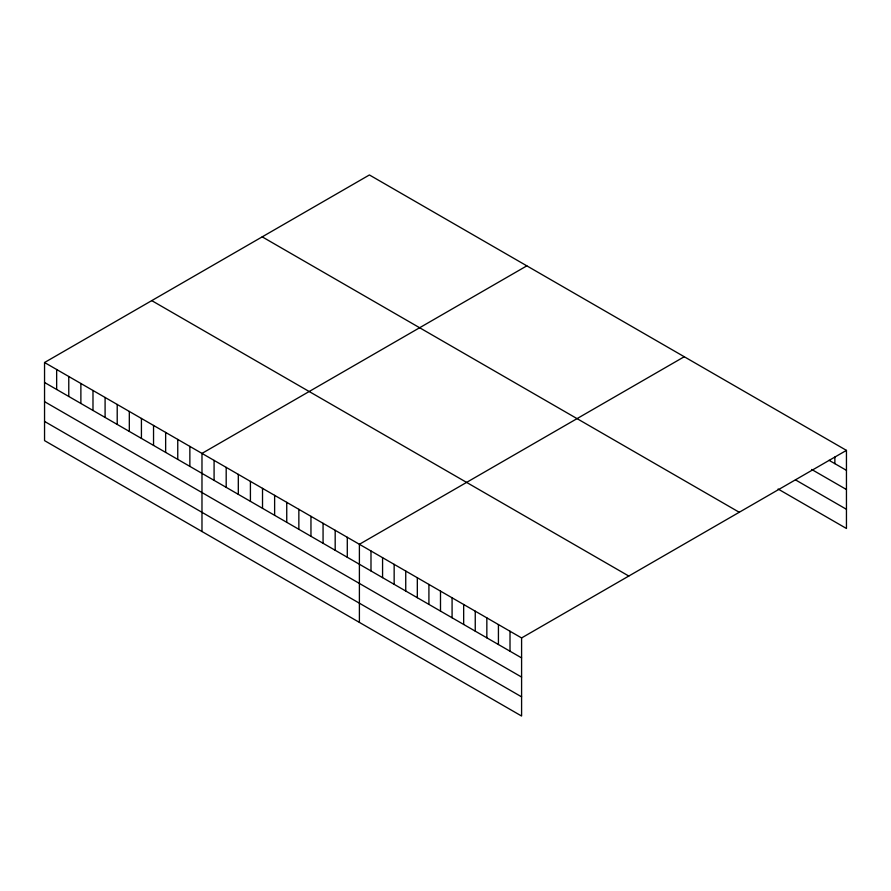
<?xml version="1.0" encoding="UTF-8"?>
<svg xmlns="http://www.w3.org/2000/svg" width="891" height="891" viewBox="0 0 891 891"><rect width="100%" height="100%" fill="white"/><g stroke="black" fill="none" stroke-linecap="round" stroke-linejoin="round"><path stroke-width="1.34" d="M44.55 362.514L521.591 637.934L521.591 716.041L44.55 440.622L44.55 362.514L369.409 174.959L846.45 450.378L846.45 528.486L778.099 489.025M526.826 265.852L201.979 453.408L201.979 531.504M684.255 356.734L359.396 544.29L359.396 622.397M521.591 637.934L846.45 450.378M829.076 460.313L846.45 470.348M811.69 469.468L846.45 489.527M795.474 479.87L846.45 509.296M262.199 236.85L739.252 512.269M151.748 300.623L628.801 576.043M44.55 382.484L521.591 657.903M44.55 401.663L521.591 677.082M44.55 421.432L521.591 696.851M834.867 457.005L834.867 463.654M510.008 631.24L510.008 651.21M498.425 624.558L498.425 644.527M486.842 617.864L486.842 637.833M475.248 611.181L475.248 631.14M463.665 604.488L463.665 624.457M452.082 597.805L452.082 617.764M440.499 591.112L440.499 611.081M428.916 584.429L428.916 604.388M417.322 577.736L417.322 597.705M405.739 571.042L405.739 591.011M394.156 564.359L394.156 584.318M382.573 557.666L382.573 577.635M370.99 550.983L370.99 570.942M347.29 537.295L347.29 557.265M335.183 530.312L335.183 550.27M323.065 523.318L323.065 543.287M310.959 516.323L310.959 536.293M298.853 509.34L298.853 529.299M286.746 502.346L286.746 522.304M274.628 495.351L274.628 515.321M262.522 488.357L262.522 508.327M250.416 481.374L250.416 501.332M238.309 474.38L238.309 494.338M226.191 467.385L226.191 487.355M214.085 460.391L214.085 480.36M189.861 446.413L189.861 466.372M177.755 439.419L177.755 459.388M165.648 432.425L165.648 452.394M153.542 425.441L153.542 445.4M141.424 418.447L141.424 438.417M129.318 411.453L129.318 431.422M117.211 404.458L117.211 424.428M105.093 397.475L105.093 417.434M92.987 390.481L92.987 410.45M80.881 383.486L80.881 403.456M68.774 376.503L68.774 396.462M56.656 369.509L56.656 389.467"/></g></svg>
